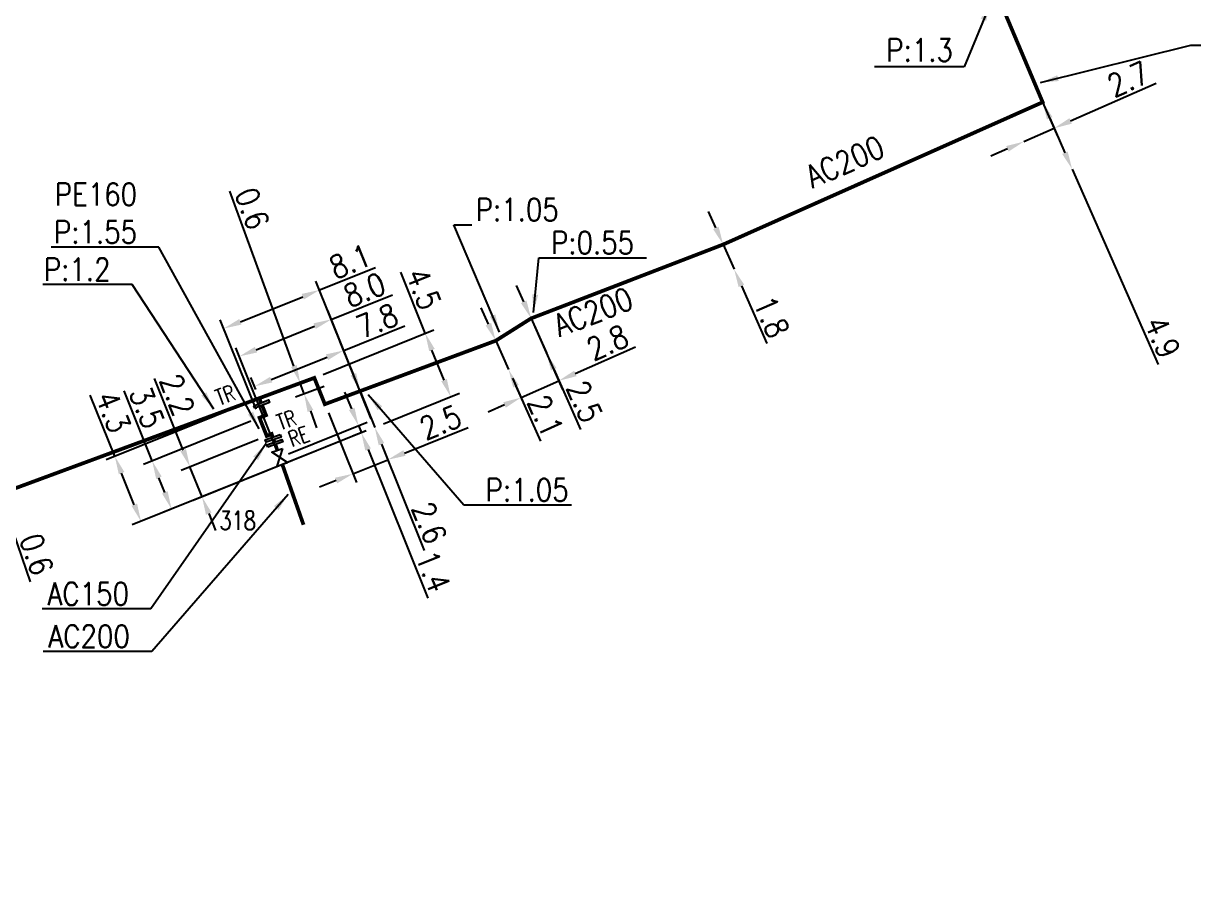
# Model space of a CAD drawing. Header units: millimetres. Extents: x 149996 to 151004, y 126998 to 128018.
# Drawn here: x 150323.3 to 150401.1, y 127236 to 127292.8 of the extents above; entities that cross this region are included whole.
import ezdxf
from ezdxf.enums import TextEntityAlignment as Align

# ---------------------------------------------------------------- set-up
doc = ezdxf.new("R2010")
doc.units = ezdxf.units.MM
doc.header["$PDMODE"] = 34
doc.linetypes.add('L_100_AP', pattern=[14, 10, -1.5, 1, -1.5])
doc.linetypes.add('L_100_PE', pattern=[14, 10, -1.5, 1, -1.5])
doc.layers.get('0').update_dxf_attribs({"linetype": 'CONTINUOUS'})
doc.layers.get('DEFPOINTS').update_dxf_attribs({"linetype": 'CONTINUOUS'})
for name, color, linetype in [('L_140', 3, 'CONTINUOUS'), ('L_300', 7, 'CONTINUOUS'), ('L_340', 7, 'CONTINUOUS')]:
    doc.layers.add(name, color=color, linetype=linetype)
doc.styles.add('G_ROMANS', font='ROMANS.SHX', dxfattribs={"width": 0.75})
doc.styles.get("Standard").update_dxf_attribs({"font": 'romans.shx', "width": 0.85})
doc.dimstyles.get("Standard").update_dxf_attribs({"dimtxt": 1.5, "dimasz": 1.2, "dimexe": 0.625, "dimexo": 0.625, "dimgap": 0.25, "dimtad": 1, "dimdec": 1, "dimzin": 0, "dimdsep": 46, "dimtxsty": 'Standard', "dimcen": -0.5, "dimadec": 0, "dimazin": 0, "dimtfac": 1, "dimtdec": 1, "dimtmove": 0, "dimatfit": 3, "dimfxl": 0, "dimtolj": 1, "dimtzin": 0, "dimarcsym": 0})

# ---------------------------------------------------------------- blocks, each defined once
blk = doc.blocks.new('*D382')
at = {"layer": 'DEFPOINTS', "color": 0, "linetype": 'Continuous', "transparency": 16777216}
for p in [(150390.813, 127288.109), (150389.818, 127284.922), (150389.818, 127284.922)]:
    blk.add_point(p, dxfattribs=at)
at = {"layer": 'L_140', "color": 0, "linetype": 'Continuous', "lineweight": -2, "transparency": 16777216}
for p, q in [((150392.925, 127286.291), (150398.61, 127288.796)), ((150391.065, 127287.537), (150392.079, 127285.236)), ((150389.818, 127284.922), (150391.827, 127285.808)), ((150388.72, 127284.439), (150387.622, 127283.955))]:
    blk.add_line(p, q, dxfattribs=at)
at = {"layer": 'L_140', "color": 0, "linetype": 'Continuous', "transparency": 16777216}
for points in [[(150392.845, 127286.475), (150393.006, 127286.108), (150391.827, 127285.808)], [(150388.639, 127284.622), (150388.801, 127284.256), (150389.818, 127284.922)]]:
    blk.add_solid(points, dxfattribs=at)
at = {"layer": 'L_140', "color": 0, "linetype": 'Continuous', "transparency": 16777216, "insert": (150396.756, 127289.072), "char_height": 1.5, "attachment_point": 5, "rotation": 23.77842}
blk.add_mtext('\\A1;2.7', dxfattribs=at)
blk = doc.blocks.new('*D387')
at = {"layer": 'DEFPOINTS', "color": 0, "linetype": 'Continuous', "transparency": 16777216}
for p in [(150391.052, 127287.568), (150393.027, 127283.084), (150393.027, 127283.084)]:
    blk.add_point(p, dxfattribs=at)
at = {"layer": 'L_140', "color": 0, "linetype": 'Continuous', "lineweight": -2, "transparency": 16777216}
for p, q in [((150391.535, 127286.47), (150392.543, 127284.182)), ((150393.027, 127283.084), (150398.747, 127270.102))]:
    blk.add_line(p, q, dxfattribs=at)
at = {"layer": 'L_140', "color": 0, "linetype": 'Continuous', "transparency": 16777216}
for points in [[(150391.718, 127286.55), (150391.352, 127286.389), (150391.052, 127287.568)], [(150392.726, 127284.262), (150392.36, 127284.101), (150393.027, 127283.084)]]:
    blk.add_solid(points, dxfattribs=at)
at = {"layer": 'L_140', "color": 0, "linetype": 'Continuous', "transparency": 16777216, "insert": (150399.035, 127271.929), "char_height": 1.5, "attachment_point": 5, "rotation": 293.77842}
blk.add_mtext('\\A1;4.9', dxfattribs=at)
blk = doc.blocks.new('*D962')
at = {"layer": 'DEFPOINTS', "color": 0, "linetype": 'Continuous', "transparency": 16777216}
for p in [(150321.757, 127261.511), (150321.953, 127260.944), (150321.953, 127260.944)]:
    blk.add_point(p, dxfattribs=at)
at = {"layer": 'L_140', "color": 0, "linetype": 'Continuous', "lineweight": -2, "transparency": 16777216}
for p, q in [((150321.367, 127262.646), (150320.977, 127263.781)), ((150321.757, 127261.511), (150321.953, 127260.944)), ((150322.343, 127259.809), (150323.765, 127255.675))]:
    blk.add_line(p, q, dxfattribs=at)
at = {"layer": 'L_140', "color": 0, "linetype": 'Continuous', "transparency": 16777216}
for points in [[(150321.556, 127262.711), (150321.178, 127262.581), (150321.757, 127261.511)], [(150322.532, 127259.874), (150322.154, 127259.744), (150321.953, 127260.944)]]:
    blk.add_solid(points, dxfattribs=at)
at = {"layer": 'L_140', "color": 0, "linetype": 'Continuous', "transparency": 16777216, "insert": (150324.194, 127257.5), "char_height": 1.5, "attachment_point": 5, "rotation": 288.97958}
blk.add_mtext('\\A1;0.6', dxfattribs=at)
blk = doc.blocks.new('*D963')
at = {"layer": 'DEFPOINTS', "color": 0, "linetype": 'Continuous', "transparency": 16777216}
for p in [(150354.713, 127271.691), (150355.566, 127269.772), (150355.566, 127269.772)]:
    blk.add_point(p, dxfattribs=at)
at = {"layer": 'L_140', "color": 0, "linetype": 'Continuous', "lineweight": -2, "transparency": 16777216}
for p, q in [((150354.225, 127272.788), (150353.738, 127273.884)), ((150354.713, 127271.691), (150355.566, 127269.772)), ((150356.053, 127268.676), (150357.681, 127265.014))]:
    blk.add_line(p, q, dxfattribs=at)
at = {"layer": 'L_140', "color": 0, "linetype": 'Continuous', "transparency": 16777216}
for points in [[(150354.408, 127272.869), (150354.042, 127272.706), (150354.713, 127271.691)], [(150356.236, 127268.757), (150355.871, 127268.595), (150355.566, 127269.772)]]:
    blk.add_solid(points, dxfattribs=at)
at = {"layer": 'L_140', "color": 0, "linetype": 'Continuous', "transparency": 16777216, "insert": (150358.025, 127266.703), "char_height": 1.5, "attachment_point": 5, "rotation": 293.97156}
blk.add_mtext('\\A1;2.1', dxfattribs=at)
blk = doc.blocks.new('L_340_19')
at = {"linetype": 'Continuous'}
blk.add_hatch(color=0, dxfattribs=at).paths.add_polyline_path([(0.125, 0.75), (-0.125, 0.75), (-0.125, -0.75), (0.125, -0.75)])
at = {"color": 0, "linetype": 'Continuous'}
blk.add_lwpolyline([(-0.125, 0.75), (0.125, 0.75), (0.125, -0.75), (-0.125, -0.75)], close=True, dxfattribs=at)
at = {"color": 0, "linetype": 'Continuous', "style": 'G_ROMANS', "width": 0.75}
for tag, height, flags, p in [('TR', 1.5, 8, (0, 3)), ('DEF_LEG', 1.2, 3, (0, -5)), ('DEF_COUP', 1.2, 3, (0, -7.5)), ('DEF_TYPE', 1.2, 3, (0, -10))]:
    blk.add_attdef(tag, text='', height=height, dxfattribs=dict(at, flags=flags)).set_placement(p, align=Align.MIDDLE)
blk = doc.blocks.new('L_300_09')
at = {"color": 0, "linetype": 'Continuous', "flags": 128}
blk.add_lwpolyline([(-1, 0.75), (1, -0.75), (1, 0.75), (-1, -0.75), (-1, 0.75)], dxfattribs=at)
at = {"color": 0, "linetype": 'Continuous', "width": 0.75}
blk.add_attdef('NUM', text='', height=1.5, dxfattribs=at).set_placement((0, 2.1), align=Align.MIDDLE_CENTER)
at = {"color": 0, "linetype": 'Continuous', "width": 0.75, "flags": 3}
for tag, p in [('DEF_LEG', (0, -5)), ('DEF_COUP', (0, -7.5)), ('DEF_TYPE', (0, -10))]:
    blk.add_attdef(tag, text='', height=1.2, dxfattribs=at).set_placement(p, align=Align.MIDDLE)
blk = doc.blocks.new('L_340_20')
at = {"linetype": 'Continuous'}
blk.add_hatch(color=0, dxfattribs=at).paths.add_polyline_path([(0.125, 0.75), (-0.125, 0.75), (-0.125, -0.75), (0.125, -0.75)])
at = {"color": 0, "linetype": 'Continuous'}
blk.add_lwpolyline([(-0.125, 0.75), (0.125, 0.75), (0.125, -0.75), (-0.125, -0.75)], close=True, dxfattribs=at)
at = {"color": 0, "linetype": 'Continuous', "style": 'G_ROMANS', "width": 0.75}
for tag, height, flags, p in [('RE', 1.5, 8, (0, 3)), ('DEF_LEG', 1.2, 3, (0, -5)), ('DEF_COUP', 1.2, 3, (0, -7.5)), ('DEF_TYPE', 1.2, 3, (0, -10))]:
    blk.add_attdef(tag, text='', height=height, dxfattribs=dict(at, flags=flags)).set_placement(p, align=Align.MIDDLE)
blk = doc.blocks.new('*D964')
at = {"layer": 'DEFPOINTS', "color": 0, "linetype": 'Continuous', "transparency": 16777216}
for p in [(150342.653, 127269.221), (150341.979, 127268.157), (150343.888, 127268.858)]:
    blk.add_point(p, dxfattribs=at)
at = {"layer": 'L_140', "color": 0, "linetype": 'Continuous', "lineweight": -2, "transparency": 16777216}
for p, q in [((150341.302, 127270.004), (150337.039, 127281.616)), ((150342.066, 127269.006), (150341.128, 127268.662)), ((150343.302, 127268.643), (150341.393, 127267.942)), ((150341.979, 127268.157), (150341.715, 127268.877)), ((150342.393, 127267.031), (150342.806, 127265.904))]:
    blk.add_line(p, q, dxfattribs=at)
at = {"layer": 'L_140', "color": 0, "linetype": 'Continuous', "transparency": 16777216}
for points in [[(150341.489, 127270.072), (150341.114, 127269.935), (150341.715, 127268.877)], [(150342.581, 127267.1), (150342.205, 127266.962), (150341.979, 127268.157)]]:
    blk.add_solid(points, dxfattribs=at)
at = {"layer": 'L_140', "color": 0, "linetype": 'Continuous', "transparency": 16777216, "insert": (150338.525, 127280.472), "char_height": 1.5, "attachment_point": 5, "rotation": 290.15492}
blk.add_mtext('\\A1;0.6', dxfattribs=at)
blk = doc.blocks.new('*D965')
at = {"layer": 'DEFPOINTS', "color": 0, "linetype": 'Continuous', "transparency": 16777216}
for p in [(150343.784, 127273.108), (150346.67, 127265.933), (150340.36, 127263.945)]:
    blk.add_point(p, dxfattribs=at)
at = {"layer": 'L_300', "color": 0, "linetype": 'Continuous', "lineweight": -2, "transparency": 16777216}
for p, q in [((150343.784, 127273.108), (150347.84, 127274.739)), ((150346.437, 127266.512), (150343.551, 127273.688)), ((150338.778, 127271.095), (150342.671, 127272.66)), ((150340.127, 127264.525), (150337.432, 127271.227))]:
    blk.add_line(p, q, dxfattribs=at)
at = {"layer": 'L_300', "color": 0, "linetype": 'Continuous', "transparency": 16777216}
for points in [[(150342.596, 127272.846), (150342.745, 127272.475), (150343.784, 127273.108)], [(150338.703, 127271.28), (150338.853, 127270.909), (150337.665, 127270.647)]]:
    blk.add_solid(points, dxfattribs=at)
at = {"layer": 'L_300', "color": 0, "linetype": 'Continuous', "transparency": 16777216, "insert": (150345.995, 127275.075), "char_height": 1.5, "attachment_point": 5, "rotation": 21.91027}
blk.add_mtext('\\A1;8.0', dxfattribs=at)
blk = doc.blocks.new('*D966')
at = {"layer": 'DEFPOINTS', "color": 0, "linetype": 'Continuous', "transparency": 16777216}
for p in [(150344.613, 127271.046), (150338.992, 127267.87), (150346.67, 127265.933)]:
    blk.add_point(p, dxfattribs=at)
at = {"layer": 'L_140', "color": 0, "linetype": 'Continuous', "lineweight": -2, "transparency": 16777216}
for p, q in [((150344.613, 127271.046), (150348.669, 127272.677)), ((150346.437, 127266.512), (150344.38, 127271.626)), ((150339.788, 127269.105), (150343.5, 127270.598)), ((150338.758, 127268.45), (150338.442, 127269.237))]:
    blk.add_line(p, q, dxfattribs=at)
at = {"layer": 'L_140', "color": 0, "linetype": 'Continuous', "transparency": 16777216}
for points in [[(150343.425, 127270.784), (150343.575, 127270.413), (150344.613, 127271.046)], [(150339.714, 127269.291), (150339.863, 127268.92), (150338.675, 127268.658)]]:
    blk.add_solid(points, dxfattribs=at)
at = {"layer": 'L_140', "color": 0, "linetype": 'Continuous', "transparency": 16777216, "insert": (150346.825, 127273.013), "char_height": 1.5, "attachment_point": 5, "rotation": 21.91027}
blk.add_mtext('\\A1;7.8', dxfattribs=at)
blk = doc.blocks.new('*D967')
at = {"layer": 'DEFPOINTS', "color": 0, "linetype": 'Continuous', "transparency": 16777216}
for p in [(150346.67, 127265.933), (150345.78, 127265.575), (150340.36, 127263.945)]:
    blk.add_point(p, dxfattribs=at)
at = {"layer": 'L_300', "color": 0, "linetype": 'Continuous', "lineweight": -2, "transparency": 16777216}
for p, q in [((150345.141, 127267.162), (150344.693, 127268.275)), ((150340.94, 127264.179), (150346.169, 127266.282)), ((150345.589, 127266.048), (150345.78, 127265.575)), ((150346.09, 127265.699), (150345.2, 127265.341)), ((150346.227, 127264.461), (150350.201, 127254.581))]:
    blk.add_line(p, q, dxfattribs=at)
at = {"layer": 'L_300', "color": 0, "linetype": 'Continuous', "transparency": 16777216}
for points in [[(150345.327, 127267.236), (150344.956, 127267.087), (150345.589, 127266.048)], [(150346.413, 127264.536), (150346.042, 127264.387), (150345.78, 127265.575)]]:
    blk.add_solid(points, dxfattribs=at)
at = {"layer": 'L_300', "color": 0, "linetype": 'Continuous', "transparency": 16777216, "insert": (150350.56, 127256.369), "char_height": 1.5, "attachment_point": 5, "rotation": 291.91027}
blk.add_mtext('\\A1;1.4', dxfattribs=at)
blk = doc.blocks.new('*D968')
at = {"layer": 'DEFPOINTS', "color": 0, "linetype": 'Continuous', "transparency": 16777216}
for p in [(150342.998, 127275.062), (150339.011, 127266.571), (150346.67, 127265.933)]:
    blk.add_point(p, dxfattribs=at)
at = {"layer": 'L_140', "color": 0, "linetype": 'Continuous', "lineweight": -2, "transparency": 16777216}
for p, q in [((150342.998, 127275.062), (150346.716, 127276.557)), ((150346.437, 127266.512), (150342.765, 127275.641)), ((150337.74, 127272.947), (150341.885, 127274.614)), ((150338.778, 127267.151), (150336.394, 127273.079))]:
    blk.add_line(p, q, dxfattribs=at)
at = {"layer": 'L_140', "color": 0, "linetype": 'Continuous', "transparency": 16777216}
for points in [[(150341.81, 127274.799), (150341.96, 127274.428), (150342.998, 127275.062)], [(150337.666, 127273.132), (150337.815, 127272.761), (150336.627, 127272.499)]]:
    blk.add_solid(points, dxfattribs=at)
at = {"layer": 'L_140', "color": 0, "linetype": 'Continuous', "transparency": 16777216, "insert": (150345.041, 127276.961), "char_height": 1.5, "attachment_point": 5, "rotation": 21.91027}
blk.add_mtext('\\A1;8.1', dxfattribs=at)
blk = doc.blocks.new('*D969')
at = {"layer": 'DEFPOINTS', "color": 0, "linetype": 'Continuous', "transparency": 16777216}
for p in [(150343.355, 127267.474), (150347.534, 127263.783), (150347.534, 127263.783)]:
    blk.add_point(p, dxfattribs=at)
at = {"layer": 'L_140', "color": 0, "linetype": 'Continuous', "lineweight": -2, "transparency": 16777216}
for p, q in [((150343.588, 127266.894), (150345.448, 127262.27)), ((150348.648, 127264.231), (150352.883, 127265.934)), ((150345.215, 127262.85), (150347.534, 127263.783)), ((150344.102, 127262.402), (150342.988, 127261.955))]:
    blk.add_line(p, q, dxfattribs=at)
at = {"layer": 'L_140', "color": 0, "linetype": 'Continuous', "transparency": 16777216}
for points in [[(150348.573, 127264.416), (150348.722, 127264.045), (150347.534, 127263.783)], [(150344.027, 127262.588), (150344.176, 127262.217), (150345.215, 127262.85)]]:
    blk.add_solid(points, dxfattribs=at)
at = {"layer": 'L_140', "color": 0, "linetype": 'Continuous', "transparency": 16777216, "insert": (150351.039, 127266.271), "char_height": 1.5, "attachment_point": 5, "rotation": 21.91027}
blk.add_mtext('\\A1;2.5', dxfattribs=at)
blk = doc.blocks.new('*D970')
at = {"layer": 'DEFPOINTS', "color": 0, "linetype": 'Continuous', "transparency": 16777216}
for p in [(150345.7, 127268.345), (150346.67, 127265.933), (150346.67, 127265.933)]:
    blk.add_point(p, dxfattribs=at)
at = {"layer": 'L_140', "color": 0, "linetype": 'Continuous', "lineweight": -2, "transparency": 16777216}
for p, q in [((150345.252, 127269.458), (150344.804, 127270.571)), ((150345.7, 127268.345), (150346.67, 127265.933)), ((150346.28, 127268.578), (150346.28, 127268.578)), ((150347.25, 127266.166), (150347.25, 127266.166)), ((150347.118, 127264.819), (150349.961, 127257.75))]:
    blk.add_line(p, q, dxfattribs=at)
at = {"layer": 'L_140', "color": 0, "linetype": 'Continuous', "transparency": 16777216}
for points in [[(150345.437, 127269.533), (150345.066, 127269.383), (150345.7, 127268.345)], [(150347.303, 127264.894), (150346.932, 127264.745), (150346.67, 127265.933)]]:
    blk.add_solid(points, dxfattribs=at)
at = {"layer": 'L_140', "color": 0, "linetype": 'Continuous', "transparency": 16777216, "insert": (150350.297, 127259.595), "char_height": 1.5, "attachment_point": 5, "rotation": 291.91027}
blk.add_mtext('\\A1;2.6', dxfattribs=at)
blk = doc.blocks.new('*D971')
at = {"layer": 'DEFPOINTS', "color": 0, "linetype": 'Continuous', "transparency": 16777216}
for p in [(150369.829, 127278.083), (150370.556, 127276.436), (150370.556, 127276.436)]:
    blk.add_point(p, dxfattribs=at)
at = {"layer": 'L_140', "color": 0, "linetype": 'Continuous', "lineweight": -2, "transparency": 16777216}
for p, q in [((150369.345, 127279.181), (150368.861, 127280.279)), ((150369.829, 127278.083), (150370.556, 127276.436)), ((150371.04, 127275.338), (150372.731, 127271.505))]:
    blk.add_line(p, q, dxfattribs=at)
at = {"layer": 'L_140', "color": 0, "linetype": 'Continuous', "transparency": 16777216}
for points in [[(150369.528, 127279.262), (150369.162, 127279.1), (150369.829, 127278.083)], [(150371.223, 127275.419), (150370.857, 127275.258), (150370.556, 127276.436)]]:
    blk.add_solid(points, dxfattribs=at)
at = {"layer": 'L_140', "color": 0, "linetype": 'Continuous', "transparency": 16777216, "insert": (150373.042, 127273.276), "char_height": 1.5, "attachment_point": 5, "rotation": 293.80101}
blk.add_mtext('\\A1;1.8', dxfattribs=at)
blk = doc.blocks.new('*D972')
at = {"layer": 'DEFPOINTS', "color": 0, "linetype": 'Continuous', "transparency": 16777216}
for p in [(150357.063, 127273.174), (150355.566, 127269.772), (150356.393, 127267.912)]:
    blk.add_point(p, dxfattribs=at)
at = {"layer": 'L_140', "color": 0, "linetype": 'Continuous', "lineweight": -2, "transparency": 16777216}
for p, q in [((150357.317, 127272.603), (150359.16, 127268.458)), ((150360.002, 127269.517), (150363.997, 127271.293)), ((150355.82, 127269.201), (150356.647, 127267.341)), ((150356.393, 127267.912), (150358.906, 127269.029)), ((150355.297, 127267.424), (150354.2, 127266.937))]:
    blk.add_line(p, q, dxfattribs=at)
at = {"layer": 'L_140', "color": 0, "linetype": 'Continuous', "transparency": 16777216}
for points in [[(150359.921, 127269.7), (150360.084, 127269.334), (150358.906, 127269.029)], [(150355.215, 127267.607), (150355.378, 127267.242), (150356.393, 127267.912)]]:
    blk.add_solid(points, dxfattribs=at)
at = {"layer": 'L_140', "color": 0, "linetype": 'Continuous', "transparency": 16777216, "insert": (150362.142, 127271.562), "char_height": 1.5, "attachment_point": 5, "rotation": 23.97156}
blk.add_mtext('\\A1;2.8', dxfattribs=at)
blk = doc.blocks.new('*D973')
at = {"layer": 'DEFPOINTS', "color": 0, "linetype": 'Continuous', "transparency": 16777216}
for p in [(150357.063, 127273.174), (150358.079, 127270.89), (150358.079, 127270.89)]:
    blk.add_point(p, dxfattribs=at)
at = {"layer": 'L_140', "color": 0, "linetype": 'Continuous', "lineweight": -2, "transparency": 16777216}
for p, q in [((150356.575, 127274.27), (150356.088, 127275.367)), ((150357.063, 127273.174), (150358.079, 127270.89)), ((150358.566, 127269.793), (150360.342, 127265.799))]:
    blk.add_line(p, q, dxfattribs=at)
at = {"layer": 'L_140', "color": 0, "linetype": 'Continuous', "transparency": 16777216}
for points in [[(150356.758, 127274.352), (150356.393, 127274.189), (150357.063, 127273.174)], [(150358.749, 127269.874), (150358.383, 127269.712), (150358.079, 127270.89)]]:
    blk.add_solid(points, dxfattribs=at)
at = {"layer": 'L_140', "color": 0, "linetype": 'Continuous', "transparency": 16777216, "insert": (150360.612, 127267.654), "char_height": 1.5, "attachment_point": 5, "rotation": 293.97156}
blk.add_mtext('\\A1;2.5', dxfattribs=at)
blk = doc.blocks.new('*D974')
at = {"layer": 'DEFPOINTS', "color": 0, "linetype": 'Continuous', "transparency": 16777216}
for p in [(150342.653, 127269.221), (150351.723, 127267.965), (150346.67, 127265.933)]:
    blk.add_point(p, dxfattribs=at)
at = {"layer": 'L_140', "color": 0, "linetype": 'Continuous', "lineweight": -2, "transparency": 16777216}
for p, q in [((150350.025, 127272.186), (150348.394, 127276.242)), ((150343.232, 127269.454), (150350.605, 127272.42)), ((150351.275, 127269.078), (150350.473, 127271.073)), ((150347.25, 127266.166), (150352.303, 127268.198))]:
    blk.add_line(p, q, dxfattribs=at)
at = {"layer": 'L_140', "color": 0, "linetype": 'Continuous', "transparency": 16777216}
for points in [[(150350.659, 127271.148), (150350.288, 127270.998), (150350.025, 127272.186)], [(150351.461, 127269.153), (150351.09, 127269.004), (150351.723, 127267.965)]]:
    blk.add_solid(points, dxfattribs=at)
at = {"layer": 'L_140', "color": 0, "linetype": 'Continuous', "transparency": 16777216, "insert": (150349.914, 127275.144), "char_height": 1.5, "attachment_point": 5, "rotation": 291.91027}
blk.add_mtext('\\A1;4.5', dxfattribs=at)
blk = doc.blocks.new('*D975')
at = {"layer": 'DEFPOINTS', "color": 0, "linetype": 'Continuous', "transparency": 16777216}
for p in [(150346.67, 127265.933), (150339.491, 127265.363), (150335.19, 127261.315)]:
    blk.add_point(p, dxfattribs=at)
at = {"layer": 'L_140', "color": 0, "linetype": 'Continuous', "lineweight": -2, "transparency": 16777216}
for p, q in [((150333.94, 127264.423), (150332.023, 127269.19)), ((150338.911, 127265.129), (150333.808, 127263.077)), ((150346.09, 127265.699), (150334.61, 127261.082)), ((150335.19, 127261.315), (150334.388, 127263.31)), ((150335.638, 127260.202), (150336.086, 127259.089))]:
    blk.add_line(p, q, dxfattribs=at)
at = {"layer": 'L_140', "color": 0, "linetype": 'Continuous', "transparency": 16777216}
for points in [[(150334.126, 127264.498), (150333.755, 127264.349), (150334.388, 127263.31)], [(150335.824, 127260.277), (150335.452, 127260.127), (150335.19, 127261.315)]]:
    blk.add_solid(points, dxfattribs=at)
at = {"layer": 'L_140', "color": 0, "linetype": 'Continuous', "transparency": 16777216, "insert": (150333.542, 127268.092), "char_height": 1.5, "attachment_point": 5, "rotation": 291.91027}
blk.add_mtext('\\A1;2.2', dxfattribs=at)
blk = doc.blocks.new('*D976')
at = {"layer": 'DEFPOINTS', "color": 0, "linetype": 'Continuous', "transparency": 16777216}
for p in [(150339.011, 127266.571), (150346.67, 127265.933), (150333.165, 127260.501)]:
    blk.add_point(p, dxfattribs=at)
at = {"layer": 'L_140', "color": 0, "linetype": 'Continuous', "lineweight": -2, "transparency": 16777216}
for p, q in [((150331.878, 127263.702), (150330.007, 127268.354)), ((150338.431, 127266.338), (150331.298, 127263.469)), ((150346.09, 127265.699), (150332.586, 127260.268)), ((150332.718, 127261.614), (150332.326, 127262.588))]:
    blk.add_line(p, q, dxfattribs=at)
at = {"layer": 'L_140', "color": 0, "linetype": 'Continuous', "transparency": 16777216}
for points in [[(150332.511, 127262.663), (150332.14, 127262.514), (150331.878, 127263.702)], [(150332.903, 127261.689), (150332.532, 127261.54), (150333.165, 127260.501)]]:
    blk.add_solid(points, dxfattribs=at)
at = {"layer": 'L_140', "color": 0, "linetype": 'Continuous', "transparency": 16777216, "insert": (150331.526, 127267.256), "char_height": 1.5, "attachment_point": 5, "rotation": 291.91027}
blk.add_mtext('\\A1;3.5', dxfattribs=at)
blk = doc.blocks.new('*D977')
at = {"layer": 'DEFPOINTS', "color": 0, "linetype": 'Continuous', "transparency": 16777216}
for p in [(150338.992, 127267.87), (150346.67, 127265.933), (150331.135, 127259.684)]:
    blk.add_point(p, dxfattribs=at)
at = {"layer": 'L_140', "color": 0, "linetype": 'Continuous', "lineweight": -2, "transparency": 16777216}
for p, q in [((150329.395, 127264.01), (150327.764, 127268.066)), ((150338.412, 127267.637), (150328.815, 127263.777)), ((150346.09, 127265.699), (150330.555, 127259.451)), ((150330.687, 127260.798), (150329.843, 127262.897))]:
    blk.add_line(p, q, dxfattribs=at)
at = {"layer": 'L_140', "color": 0, "linetype": 'Continuous', "transparency": 16777216}
for points in [[(150330.028, 127262.972), (150329.657, 127262.822), (150329.395, 127264.01)], [(150330.873, 127260.872), (150330.501, 127260.723), (150331.135, 127259.684)]]:
    blk.add_solid(points, dxfattribs=at)
at = {"layer": 'L_140', "color": 0, "linetype": 'Continuous', "transparency": 16777216, "insert": (150329.283, 127266.968), "char_height": 1.5, "attachment_point": 5, "rotation": 291.91027}
blk.add_mtext('\\A1;4.3', dxfattribs=at)

msp = doc.modelspace()

# ---------------------------------------------------------------- linework, layer by layer
at = {"layer": 'L_140', "linetype": 'L_100_AP', "const_width": 0.25, "flags": 128}
for points in [[(150240.709, 127236.149), (150246.689, 127237.396), (150252.435, 127238.855), (150252.966, 127238.997), (150255.331, 127239.433), (150255.193, 127239.989), (150255.193, 127239.989), (150256.163, 127240.225), (150256.026, 127240.78), (150260.565, 127241.945), (150262.903, 127242.615), (150266.057, 127243.543), (150274.587, 127245.629), (150280.514, 127247.459), (150293.925, 127251.271), (150293.547, 127252.619), (150306.999, 127256.792), (150321.757, 127261.511), (150338.992, 127267.87), (150342.653, 127269.221), (150343.355, 127267.474), (150345.7, 127268.345), (150354.713, 127271.691), (150357.063, 127273.174), (150369.829, 127278.083), (150391.065, 127287.537), (150387.255, 127296.551), (150388.171, 127296.959)], [(150338.992, 127267.87), (150339.117, 127267.557)], [(150339.947, 127265.12), (150340.004, 127264.958)], [(150340.062, 127264.793), (150340.194, 127264.417)], [(150340.526, 127263.474), (150341.936, 127259.462)]]:
    msp.add_lwpolyline(points, dxfattribs=at)
at = {"layer": 'L_140', "linetype": 'L_100_PE', "const_width": 0.25, "flags": 128}
msp.add_lwpolyline([(150339.183, 127267.395), (150339.443, 127266.744), (150339.011, 127266.571), (150339.491, 127265.363), (150339.816, 127265.493), (150339.816, 127265.493), (150339.889, 127265.285)], dxfattribs=at)

# ---------------------------------------------------------------- block references
at = {"layer": 'L_300'}
ref = msp.add_blockref('L_300_09', (150340.36, 127263.945), dxfattribs=dict(at, xscale=0.4999999999985846, yscale=0.5, zscale=0.5, rotation=289.3694780457576))
ref.add_attrib('NUM', '318', dxfattribs={"layer": '0', "color": 0, "linetype": 'Continuous', "height": 1.25, "width": 0.75}).set_placement((150337.562, 127259.75), align=Align.MIDDLE_CENTER)
at = {"layer": 'L_340'}
ref = msp.add_blockref('L_340_19', (150339.15, 127267.476), dxfattribs=dict(at, xscale=0.6999999999996269, yscale=0.6999999999970896, zscale=0.6999999999996269, rotation=111.910268948827))
ref.add_attrib('TR', 'TR', dxfattribs={"layer": '0', "color": 0, "linetype": 'Continuous', "height": 1.05, "rotation": 20.2534, "width": 0.75, "flags": 8}).set_placement((150336.738, 127268.078), align=Align.MIDDLE)
ref = msp.add_blockref('L_340_19', (150339.918, 127265.202), dxfattribs=dict(at, xscale=0.7000000000032096, yscale=0.6999999999970896, zscale=0.7, rotation=289.3694780440932))
ref.add_attrib('TR', 'TR', dxfattribs={"layer": '0', "color": 0, "linetype": 'Continuous', "height": 1.05, "rotation": 19.36948, "width": 0.75, "flags": 8}).set_placement((150340.806, 127266.418), align=Align.MIDDLE)
ref = msp.add_blockref('L_340_20', (150340.033, 127264.875), dxfattribs=dict(at, xscale=0.7000000000032096, yscale=0.6999999999970896, zscale=0.7, rotation=109.3694780440931))
ref.add_attrib('RE', 'RE', dxfattribs={"layer": '0', "color": 0, "linetype": 'Continuous', "height": 1.05, "rotation": 19.36948, "width": 0.75, "flags": 8}).set_placement((150341.62, 127265.327), align=Align.MIDDLE)

# ---------------------------------------------------------------- texts
at = {"layer": 'L_140', "linetype": 'Continuous', "width": 0.85}
for rotation, p in [(23.90808, (150375.756, 127281.808)), (21.23964, (150358.942, 127271.926))]:
    msp.add_text('AC200', height=1.5, rotation=rotation, dxfattribs=at).set_placement(p)
at = {"layer": 'L_140', "linetype": 'Continuous', "char_height": 1.5}
for s, insert, attachment_point in [('P:1.3', (150385.099, 127290.25), 9), ('PE160\\PP:1.55', (150330.873, 127278.165), 9), ('P:1.05', (150353.382, 127279.649), 7), ('P:0.55', (150358.39, 127277.457), 7), ('P:1.2', (150329.107, 127275.68), 9), ('P:1.05', (150354.042, 127261.029), 7), ('AC150', (150330.335, 127254.122), 9), ('AC200', (150330.393, 127251.299), 9)]:
    msp.add_mtext(s, dxfattribs=dict(at, insert=insert, attachment_point=attachment_point))

# ---------------------------------------------------------------- dimensions: what is measured, and where the dimension line sits
at = {"layer": 'L_140', "linetype": 'Continuous'}
for base, p1, p2, angle, text, picture, middle in [((150389.818, 127284.922), (150390.813, 127288.109), (150389.818, 127284.922), 23.77842, '2.7', '*D382', (150397.159, 127288.157)), ((150341.979, 127268.157), (150342.653, 127269.221), (150343.888, 127268.858), 110.15492, '0.6', '*D964', (150337.586, 127280.128)), ((150342.998, 127275.062), (150339.011, 127266.571), (150346.67, 127265.933), 201.91027, '8.1', '*D968', (150345.414, 127276.033)), ((150344.613, 127271.046), (150338.992, 127267.87), (150346.67, 127265.933), 201.91027, '7.8', '*D966', (150347.198, 127272.085)), ((150331.135, 127259.684), (150338.992, 127267.87), (150346.67, 127265.933), 111.91027, '4.3', '*D977', (150328.355, 127266.595))]:
    dim = msp.add_linear_dim(base=base, p1=p1, p2=p2, angle=angle, text=text, dimstyle='Standard', dxfattribs=at)
    dim.commit()
    dim.dimension.update_dxf_attribs({"geometry": picture, "text_midpoint": middle, "dimtype": 160})
for base, p1, p2, angle, picture, middle in [((150393.027, 127283.084), (150391.052, 127287.568), (150393.027, 127283.084), 113.77842, '*D387', (150398.12, 127271.525)), ((150370.556, 127276.436), (150369.829, 127278.083), (150370.556, 127276.436), 113.80101, '*D971', (150372.127, 127272.873)), ((150351.723, 127267.965), (150342.653, 127269.221), (150346.67, 127265.933), 111.91027, '*D974', (150348.986, 127274.771)), ((150358.079, 127270.89), (150357.063, 127273.174), (150358.079, 127270.89), 113.97156, '*D973', (150359.698, 127267.248)), ((150355.566, 127269.772), (150354.713, 127271.691), (150355.566, 127269.772), 113.97156, '*D963', (150357.111, 127266.297)), ((150356.393, 127267.912), (150357.063, 127273.174), (150355.566, 127269.772), 23.97156, '*D972', (150362.548, 127270.649)), ((150346.67, 127265.933), (150345.7, 127268.345), (150346.67, 127265.933), 111.91027, '*D970', (150349.369, 127259.222)), ((150335.19, 127261.315), (150339.491, 127265.363), (150346.67, 127265.933), 111.91027, '*D975', (150332.615, 127267.719)), ((150333.1654, 127260.501), (150339.0113, 127266.5709), (150346.6699, 127265.9326), 111.91027, '*D976', (150330.5986, 127266.8828)), ((150347.534, 127263.783), (150343.355, 127267.474), (150347.534, 127263.783), 201.91027, '*D969', (150351.412, 127265.343)), ((150321.953, 127260.944), (150321.757, 127261.511), (150321.953, 127260.944), 108.97958, '*D962', (150323.249, 127257.175))]:
    dim = msp.add_linear_dim(base=base, p1=p1, p2=p2, angle=angle, dimstyle='Standard', dxfattribs=at)
    dim.commit()
    dim.dimension.update_dxf_attribs({"geometry": picture, "text_midpoint": middle, "dimtype": 160})
at = {"layer": 'L_300', "linetype": 'Continuous'}
for base, angle, text, picture, middle in [((150343.784, 127273.108), 201.91027, '8.0', '*D965', (150346.368, 127274.147)), ((150345.78, 127265.575), 111.91027, '1.4', '*D967', (150349.632, 127255.995))]:
    dim = msp.add_linear_dim(base=base, p1=(150340.36, 127263.945), p2=(150346.67, 127265.933), angle=angle, text=text, dimstyle='Standard', dxfattribs=at)
    dim.commit()
    dim.dimension.update_dxf_attribs({"geometry": picture, "text_midpoint": middle, "dimtype": 160})

# ---------------------------------------------------------------- leaders
at = {"layer": 'L_140', "linetype": 'Continuous', "annotation_type": 0, "has_hookline": 1}
for points, hookline_direction, text_width in [([(150387.588, 127294.124), (150385.842, 127289.885), (150384.642, 127289.885)], 1, 4.493), ([(150390.923, 127288.845), (150400.92, 127291.325)], 0, 4.493), ([(150338.995, 127265.832), (150332.323, 127277.915), (150331.123, 127277.915)], 1, 5.707), ([(150357.221, 127273.561), (150357.57, 127277.207), (150358.77, 127277.207)], 0, 5.707), ([(150335.967, 127267.15), (150330.557, 127275.43), (150329.357, 127275.43)], 1, 4.493), ([(150346.229, 127268.114), (150352.592, 127260.779), (150353.792, 127260.779)], 0, 5.707), ([(150339.444, 127264.855), (150331.785, 127253.872), (150330.585, 127253.872)], 1, 5.768), ([(150340.911, 127261.481), (150331.843, 127251.049), (150330.643, 127251.049)], 1, 5.768)]:
    msp.add_leader(points, dimstyle='Standard', dxfattribs=dict(at, hookline_direction=hookline_direction, text_width=text_width))
at = {"layer": 'L_140', "linetype": 'Continuous'}
msp.add_leader([(150354.969, 127272.258), (150351.932, 127279.399), (150353.132, 127279.399)], dimstyle='Standard', dxfattribs=at)

doc.saveas('drawing.dxf')
